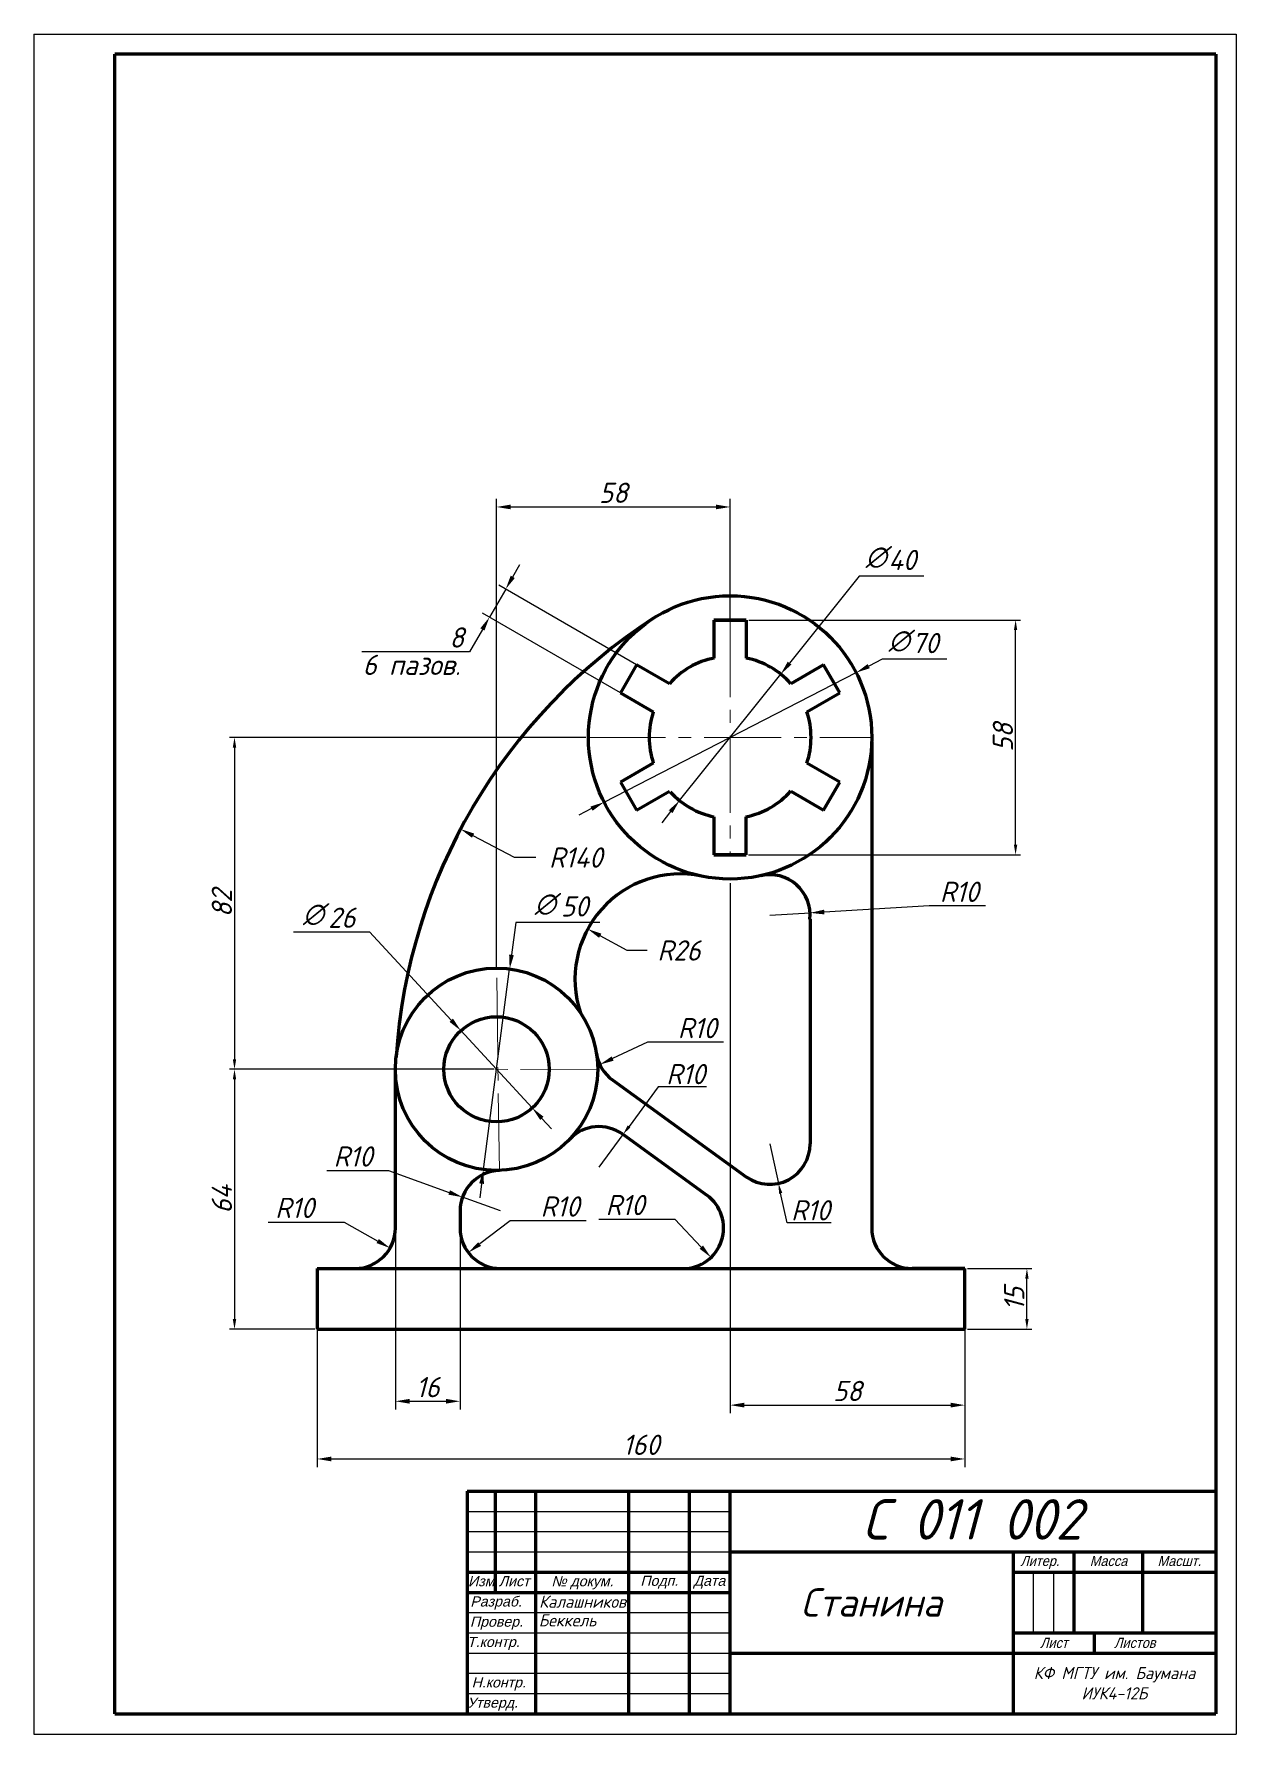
# Model space of a CAD drawing. Header units: millimetres. Extents: x 0 to 297, y 0 to 420.
import ezdxf

# ---------------------------------------------------------------- set-up
doc = ezdxf.new("R2010")
doc.units = ezdxf.units.MM
doc.header["$MEASUREMENT"] = 0
doc.linetypes.add('CENTER2', pattern=[28.575, 19.05, -3.175, 3.175, -3.175])
for name, color, linetype, lineweight in [('1', 5, 'Continuous', 20), ('Обводка', 7, 'Continuous', 100), ('Осевые линии', 10, 'CENTER2', 5), ('Простановка размеров', 5, 'Continuous', 5)]:
    doc.layers.add(name, color=color, linetype=linetype, lineweight=lineweight)
doc.styles.add('ESKDWIN', font='arial.ttf', dxfattribs={"width": 0.9, "oblique": 15, "height": 3.5})
doc.styles.get("Standard").update_dxf_attribs({"font": '', "oblique": 15, "height": 3})
doc.styles.add('гост', font='', dxfattribs={"oblique": 15, "height": 6})
doc.styles.add('диаметры', font='comic.ttf', dxfattribs={"oblique": 15, "height": 5})
doc.styles.add('текст', font='', dxfattribs={"oblique": 15, "height": 3})
doc.styles.get('Standard').set_extended_font_data('GOST type B')
doc.styles.get('гост').set_extended_font_data('GOST type B')
doc.styles.get('текст').set_extended_font_data('GOST type B')
doc.dimstyles.new('ISO-25', dxfattribs={"dimtxt": 6, "dimasz": 2.5, "dimexe": 1.25, "dimexo": 0.625, "dimtad": 1, "dimtoh": 1, "dimtxsty": 'гост', "dimcen": 2.5, "dimadec": 0, "dimazin": 0, "dimtfac": 1, "dimtmove": 0, "dimatfit": 3, "dimfxl": 1, "dimarcsym": 0})
doc.dimstyles.new('гост', dxfattribs={"dimtxt": 3, "dimasz": 3.5, "dimexe": 2, "dimexo": 0, "dimgap": 1, "dimtad": 1, "dimtih": 1, "dimtoh": 1, "dimdec": 0, "dimrnd": 0.1, "dimdsep": 46, "dimtxsty": 'гост', "dimcen": -2, "dimaunit": 1, "dimadec": 0, "dimazin": 0, "dimtm": 1e-09, "dimtfac": 1, "dimtdec": 0, "dimtmove": 0, "dimatfit": 3, "dimfxl": 1, "dimtolj": 1, "dimarcsym": 0})

# ---------------------------------------------------------------- blocks, each defined once
blk = doc.blocks.new('ramka')
at = {"lineweight": 30}
for p, q in [((0, 420), (297, 420)), ((297, 420), (297, 0))]:
    blk.add_line(p, q, dxfattribs=at)
at = {"lineweight": 100}
for p, q in [((292, 415), (20, 415)), ((20, 5), (20, 415)), ((292, 415), (292, 5))]:
    blk.add_line(p, q, dxfattribs=at)
at = {"layer": '1', "color": 0, "linetype": 'Continuous'}
blk.add_line((292, 60), (107, 60), dxfattribs=at)
at = {"layer": '1', "color": 0, "lineweight": 100}
for p, q in [((107, 60), (292, 60)), ((114, 35), (114, 60)), ((124, 5), (124, 60)), ((147, 5), (147, 60)), ((162, 5), (162, 60)), ((172, 5), (172, 60)), ((172, 45), (292, 45)), ((242, 5), (242, 45)), ((257, 25), (257, 45)), ((274, 25), (274, 45)), ((107, 40), (172, 40)), ((242, 40), (292, 40)), ((107, 35), (172, 35)), ((242, 25), (292, 25)), ((262, 20), (262, 25)), ((262, 20), (262, 25)), ((172, 20), (292, 20)), ((20, 5), (292, 5))]:
    blk.add_line(p, q, dxfattribs=at)
at = {"layer": '1', "color": 0, "linetype": 'Continuous', "lineweight": 100}
blk.add_line((107, 60), (107, 5), dxfattribs=at)
at = {"layer": '1', "color": 0, "lineweight": 30}
for p, q in [((107, 55), (172, 55)), ((107, 50), (172, 50)), ((107, 45), (172, 45)), ((247, 25), (247, 40)), ((252, 25), (252, 40)), ((107, 30), (172, 30)), ((107, 25), (172, 25)), ((107, 20), (172, 20)), ((107, 15), (172, 15)), ((107, 10), (172, 10))]:
    blk.add_line(p, q, dxfattribs=at)
at = {"layer": '1', "color": 0}
blk.add_line((274, 25), (274, 45), dxfattribs=at)
at = {"layer": '1', "color": 0, "lineweight": 30}
blk.add_lwpolyline([(0, 420), (0, 0), (297, 0)], dxfattribs=at)
at = {"layer": '1', "color": 0, "char_height": 2.5, "style": 'ESKDWIN'}
for s, insert, width, attachment_point in [('{\\fArial CE|b0|i0|c204|p34;Литер.}', (243.72, 44), 13.2814, 1), ('{\\fArial CE|b0|i0|c204|p34;Масса}', (265.5, 42.73), 17, 5), ('{\\fArial CE|b0|i0|c204|p34;Масшт.}', (283, 42.73), 18, 5), ('{\\fArial CE|b0|i0|c204|p34;Лист}', (252, 22.5), 20, 5), ('{\\fArial CE|b0|i0|c204|p34;Листов}', (272, 22.5), 20, 5)]:
    blk.add_mtext(s, dxfattribs=dict(at, insert=insert, width=width, attachment_point=attachment_point))
at = {"layer": '1', "color": 0, "char_height": 2.5}
for s, insert, width, attachment_point in [('{\\fArial CE|b0|i0|c204|p34;Изм}', (110.5, 37.73), 6.3066, 5), ('{\\fArial CE|b0|i0|c204|p34;Лист}', (114.85, 39), 9.1528, 1), ('{\\fArial|b0|i0|c204|p34;№ \\fArial CE|b0|i0|c204|p34;докум.}', (135.5, 39), 22.323, 2), ('{\\fArial CE|b0|i0|c204|p34;Подп.}', (154.5, 37.5), 15, 5), ('{\\fArial CE|b0|i0|c204|p34;Дата}', (166.87, 37.5), 7.4659, 5), ('{\\fArial CE|b0|i0|c204|p34;Разраб.}', (107.81, 34), 16.1913, 1), ('{\\fArial CE|b0|i0|c204|p34;Провер.}', (107.72, 29), 16.278, 1), ('{\\fArial CE|b0|i0|c204|p34;Т.контр.}', (107, 24), 17, 1), ('{\\fArial CE|b0|i0|c204|p34;Н.контр.}', (108.14, 14), 15.8614, 1), ('{\\fArial CE|b0|i0|c204|p34;Утверд.}', (107, 9), 17, 1)]:
    blk.add_mtext(s, dxfattribs=dict(at, insert=insert, width=width, attachment_point=attachment_point))
blk = doc.blocks.new('*D4')
at = {"layer": 'Простановка размеров', "color": 0, "lineweight": -2, "transparency": 16777216}
for p, q in [((70, 100), (70, 65.95)), ((230, 100), (230, 65.95)), ((73.5, 67.95), (226.5, 67.95))]:
    blk.add_line(p, q, dxfattribs=at)
at = {"layer": 'Простановка размеров', "color": 0, "transparency": 16777216}
for points in [[(73.5, 68.53), (73.5, 67.36), (70, 67.95)], [(226.5, 68.53), (226.5, 67.36), (230, 67.95)]]:
    blk.add_solid(points, dxfattribs=at)
at = {"layer": 'Простановка размеров', "color": 0, "transparency": 16777216, "insert": (150, 71.45), "char_height": 6, "attachment_point": 5, "style": 'гост'}
blk.add_mtext('\\A1;{\\H0.83333x;160}', dxfattribs=at)
blk = doc.blocks.new('*D5')
at = {"layer": 'Простановка размеров', "color": 0, "lineweight": -2, "transparency": 16777216}
for p, q in [((89.29, 124.99), (89.29, 80.2)), ((105.29, 124.99), (105.29, 80.2)), ((92.79, 82.2), (101.79, 82.2))]:
    blk.add_line(p, q, dxfattribs=at)
at = {"layer": 'Простановка размеров', "color": 0, "transparency": 16777216}
for points in [[(92.79, 82.79), (92.79, 81.62), (89.29, 82.2)], [(101.79, 82.79), (101.79, 81.62), (105.29, 82.2)]]:
    blk.add_solid(points, dxfattribs=at)
at = {"layer": 'Простановка размеров', "color": 0, "transparency": 16777216, "insert": (97.29, 85.7), "char_height": 6, "attachment_point": 5, "style": 'гост'}
blk.add_mtext('\\A1;{\\H0.83333x;16}', dxfattribs=at)
blk = doc.blocks.new('*D6')
at = {"layer": 'Простановка размеров', "color": 0, "lineweight": -2, "transparency": 16777216}
for p, q in [((172, 210.22), (172, 79.25)), ((230, 100), (230, 79.25)), ((175.5, 81.25), (226.5, 81.25))]:
    blk.add_line(p, q, dxfattribs=at)
at = {"layer": 'Простановка размеров', "color": 0, "transparency": 16777216}
for points in [[(175.5, 81.84), (175.5, 80.67), (172, 81.25)], [(226.5, 81.84), (226.5, 80.67), (230, 81.25)]]:
    blk.add_solid(points, dxfattribs=at)
at = {"layer": 'Простановка размеров', "color": 0, "transparency": 16777216, "insert": (201, 84.75), "char_height": 6, "attachment_point": 5, "style": 'гост'}
blk.add_mtext('\\A1;{\\H0.83333x;58}', dxfattribs=at)
blk = doc.blocks.new('*D7')
at = {"layer": 'Простановка размеров', "color": 0, "lineweight": -2, "transparency": 16777216}
for p, q in [((118.3, 285.89), (120.05, 288.92)), ((116.55, 282.85), (112.55, 275.93)), ((148.89, 264.18), (114.82, 283.85)), ((144.89, 257.26), (110.82, 276.93)), ((110.8, 272.9), (107.62, 267.4)), ((107.62, 267.4), (81.03, 267.4))]:
    blk.add_line(p, q, dxfattribs=at)
at = {"layer": 'Простановка размеров', "color": 0, "transparency": 16777216}
for points in [[(117.79, 286.18), (118.8, 285.59), (116.55, 282.85)], [(110.29, 273.19), (111.3, 272.6), (112.55, 275.93)]]:
    blk.add_solid(points, dxfattribs=at)
at = {"layer": 'Простановка размеров', "color": 0, "transparency": 16777216, "insert": (93.83, 270.9), "char_height": 6, "attachment_point": 5, "style": 'гост'}
blk.add_mtext('\\A1;{\\H0.83333x;       8}', dxfattribs=at)
blk = doc.blocks.new('*D8')
at = {"layer": 'Простановка размеров', "color": 0, "lineweight": -2, "transparency": 16777216}
for p, q in [((114.29, 189.22), (114.29, 305.15)), ((117.79, 303.15), (168.5, 303.15)), ((172, 275.22), (172, 305.15))]:
    blk.add_line(p, q, dxfattribs=at)
at = {"layer": 'Простановка размеров', "color": 0, "transparency": 16777216}
for points in [[(117.79, 303.73), (117.79, 302.57), (114.29, 303.15)], [(168.5, 303.73), (168.5, 302.57), (172, 303.15)]]:
    blk.add_solid(points, dxfattribs=at)
at = {"layer": 'Простановка размеров', "color": 0, "transparency": 16777216, "insert": (143.14, 306.65), "char_height": 6, "attachment_point": 5, "style": 'гост'}
blk.add_mtext('\\A1;{\\H0.83333x;58}', dxfattribs=at)
blk = doc.blocks.new('*D9')
at = {"layer": 'Простановка размеров', "color": 0, "lineweight": -2, "transparency": 16777216}
for p, q in [((146.6, 193.58), (139.9, 197.21)), ((151.47, 193.58), (146.6, 193.58))]:
    blk.add_line(p, q, dxfattribs=at)
at = {"layer": 'Простановка размеров', "color": 0, "transparency": 16777216}
blk.add_solid([(140.18, 197.73), (139.62, 196.7), (136.83, 198.88)], dxfattribs=at)
at = {"layer": 'Простановка размеров', "color": 0, "transparency": 16777216, "insert": (159.36, 193.58), "char_height": 6, "attachment_point": 5, "style": 'гост'}
blk.add_mtext('\\A1;{\\H0.83333x;R26}', dxfattribs=at)
blk = doc.blocks.new('*D10')
at = {"layer": 'Простановка размеров', "color": 0, "lineweight": -2, "transparency": 16777216}
for p, q in [((118.7, 216.54), (108.49, 221.93)), ((123.97, 216.54), (118.7, 216.54))]:
    blk.add_line(p, q, dxfattribs=at)
at = {"layer": 'Простановка размеров', "color": 0, "transparency": 16777216}
blk.add_solid([(108.77, 222.45), (108.22, 221.42), (105.4, 223.57)], dxfattribs=at)
at = {"layer": 'Простановка размеров', "color": 0, "transparency": 16777216, "insert": (133.85, 216.54), "char_height": 6, "attachment_point": 5, "style": 'гост'}
blk.add_mtext('\\A1;{\\H0.83333x;R140}', dxfattribs=at)
blk = doc.blocks.new('*D11')
at = {"layer": 'Простановка размеров', "color": 0, "lineweight": -2, "transparency": 16777216}
for p, q in [((64.11, 198.17), (82.92, 198.17)), ((82.92, 198.17), (103.09, 176.34)), ((123.11, 154.67), (105.47, 173.77)), ((125.48, 152.1), (127.86, 149.53))]:
    blk.add_line(p, q, dxfattribs=at)
at = {"layer": 'Простановка размеров', "color": 0, "transparency": 16777216}
for points in [[(103.52, 176.74), (102.66, 175.94), (105.47, 173.77)], [(125.91, 152.5), (125.06, 151.71), (123.11, 154.67)]]:
    blk.add_solid(points, dxfattribs=at)
at = {"layer": 'Простановка размеров', "color": 0, "transparency": 16777216, "insert": (73.01, 201.67), "char_height": 6, "attachment_point": 5, "style": 'гост'}
blk.add_mtext('\\A1;{\\H0.83333x;  26}', dxfattribs=at)
blk = doc.blocks.new('*D12')
at = {"layer": 'Простановка размеров', "color": 0, "lineweight": -2, "transparency": 16777216}
for p, q in [((119.03, 200.47), (117.98, 192.48)), ((139.82, 200.47), (119.03, 200.47)), ((111.05, 139.43), (117.53, 189.01)), ((110.59, 135.96), (110.14, 132.49))]:
    blk.add_line(p, q, dxfattribs=at)
at = {"layer": 'Простановка размеров', "color": 0, "transparency": 16777216}
for points in [[(117.4, 192.56), (118.56, 192.4), (117.53, 189.01)], [(110.01, 136.04), (111.17, 135.89), (111.05, 139.43)]]:
    blk.add_solid(points, dxfattribs=at)
at = {"layer": 'Простановка размеров', "color": 0, "transparency": 16777216, "insert": (129.93, 204.47), "char_height": 6, "attachment_point": 5, "style": 'гост'}
blk.add_mtext('\\A1;  {\\H0.83333x;50}', dxfattribs=at)
blk = doc.blocks.new('*D13')
at = {"layer": 'Простановка размеров', "color": 0, "lineweight": -2, "transparency": 16777216}
for p, q in [((57.89, 126.48), (76.68, 126.48)), ((76.68, 126.48), (84.94, 121.78))]:
    blk.add_line(p, q, dxfattribs=at)
at = {"layer": 'Простановка размеров', "color": 0, "transparency": 16777216}
blk.add_solid([(85.22, 122.29), (84.65, 121.28), (87.98, 120.05)], dxfattribs=at)
at = {"layer": 'Простановка размеров', "color": 0, "transparency": 16777216, "insert": (64.39, 129.98), "char_height": 6, "attachment_point": 5, "style": 'гост'}
blk.add_mtext('\\A1;{\\H0.83333x;R10}', dxfattribs=at)
blk = doc.blocks.new('*D14')
at = {"layer": 'Простановка размеров', "color": 0, "lineweight": -2, "transparency": 16777216}
for p, q in [((117.67, 126.82), (110.12, 121.06)), ((136.46, 126.82), (117.67, 126.82))]:
    blk.add_line(p, q, dxfattribs=at)
at = {"layer": 'Простановка размеров', "color": 0, "transparency": 16777216}
blk.add_solid([(109.76, 121.52), (110.47, 120.6), (107.33, 118.94)], dxfattribs=at)
at = {"layer": 'Простановка размеров', "color": 0, "transparency": 16777216, "insert": (129.97, 130.32), "char_height": 6, "attachment_point": 5, "style": 'гост'}
blk.add_mtext('\\A1;{\\H0.83333x;R10}', dxfattribs=at)
blk = doc.blocks.new('*D15')
at = {"layer": 'Простановка размеров', "color": 0, "lineweight": -2, "transparency": 16777216}
for p, q in [((139.55, 127.18), (158.33, 127.18)), ((158.33, 127.18), (164.88, 120.29))]:
    blk.add_line(p, q, dxfattribs=at)
at = {"layer": 'Простановка размеров', "color": 0, "transparency": 16777216}
blk.add_solid([(165.3, 120.69), (164.45, 119.88), (167.28, 117.75)], dxfattribs=at)
at = {"layer": 'Простановка размеров', "color": 0, "transparency": 16777216, "insert": (146.04, 130.68), "char_height": 6, "attachment_point": 5, "style": 'гост'}
blk.add_mtext('\\A1;{\\H0.83333x;R10}', dxfattribs=at)
blk = doc.blocks.new('*D17')
at = {"layer": 'Простановка размеров', "color": 0, "lineweight": -2, "transparency": 16777216}
for p, q in [((181.78, 202.3), (191.77, 202.87)), ((221.15, 204.57), (195.26, 203.08)), ((235.13, 204.57), (221.15, 204.57))]:
    blk.add_line(p, q, dxfattribs=at)
at = {"layer": 'Простановка размеров', "color": 0, "transparency": 16777216}
blk.add_solid([(195.23, 203.66), (195.29, 202.49), (191.77, 202.87)], dxfattribs=at)
at = {"layer": 'Простановка размеров', "color": 0, "transparency": 16777216, "insert": (228.64, 208.07), "char_height": 6, "attachment_point": 5, "style": 'гост'}
blk.add_mtext('\\A1;{\\H0.83333x;R10}', dxfattribs=at)
blk = doc.blocks.new('*D19')
at = {"layer": 'Простановка размеров', "color": 0, "lineweight": -2, "transparency": 16777216}
for p, q in [((209.55, 265.52), (206.24, 263.82)), ((225.53, 265.52), (209.55, 265.52)), ((140.87, 230.22), (203.13, 262.22)), ((137.76, 228.62), (134.65, 227.02))]:
    blk.add_line(p, q, dxfattribs=at)
at = {"layer": 'Простановка размеров', "color": 0, "transparency": 16777216}
for points in [[(205.97, 264.34), (206.51, 263.3), (203.13, 262.22)], [(137.49, 229.14), (138.03, 228.1), (140.87, 230.22)]]:
    blk.add_solid(points, dxfattribs=at)
at = {"layer": 'Простановка размеров', "color": 0, "transparency": 16777216, "insert": (218.34, 269.52), "char_height": 6, "attachment_point": 5, "style": 'гост'}
blk.add_mtext('\\A1; {\\H0.83333x;70}', dxfattribs=at)
blk = doc.blocks.new('*D20')
at = {"layer": 'Простановка размеров', "color": 0, "lineweight": -2, "transparency": 16777216}
for p, q in [((203.91, 286.06), (186.69, 264.56)), ((219.89, 286.06), (203.91, 286.06)), ((159.5, 230.61), (184.5, 261.83)), ((157.31, 227.88), (155.12, 225.15))]:
    blk.add_line(p, q, dxfattribs=at)
at = {"layer": 'Простановка размеров', "color": 0, "transparency": 16777216}
for points in [[(186.24, 264.93), (187.15, 264.2), (184.5, 261.83)], [(156.85, 228.24), (157.76, 227.51), (159.5, 230.61)]]:
    blk.add_solid(points, dxfattribs=at)
at = {"layer": 'Простановка размеров', "color": 0, "transparency": 16777216, "insert": (212.71, 290.06), "char_height": 6, "attachment_point": 5, "style": 'гост'}
blk.add_mtext('\\A1; {\\H0.83333x;40}', dxfattribs=at)
blk = doc.blocks.new('*D21')
at = {"layer": 'Простановка размеров', "color": 0, "lineweight": -2, "transparency": 16777216}
for p, q in [((72.34, 139.18), (87.62, 139.18)), ((87.62, 139.18), (102.58, 133.8)), ((115.29, 129.23), (105.88, 132.62))]:
    blk.add_line(p, q, dxfattribs=at)
at = {"layer": 'Простановка размеров', "color": 0, "transparency": 16777216}
blk.add_solid([(102.78, 134.35), (102.39, 133.25), (105.88, 132.62)], dxfattribs=at)
at = {"layer": 'Простановка размеров', "color": 0, "transparency": 16777216, "insert": (78.83, 142.68), "char_height": 6, "attachment_point": 5, "style": 'гост'}
blk.add_mtext('\\A1;{\\H0.83333x;R10}', dxfattribs=at)
blk = doc.blocks.new('*D22')
at = {"layer": 'Простановка размеров', "color": 0, "lineweight": -2, "transparency": 16777216}
for p, q in [((151.58, 170.9), (142.98, 166.88)), ((170.37, 170.9), (151.58, 170.9))]:
    blk.add_line(p, q, dxfattribs=at)
at = {"layer": 'Простановка размеров', "color": 0, "transparency": 16777216}
blk.add_solid([(142.73, 167.4), (143.23, 166.35), (139.81, 165.39)], dxfattribs=at)
at = {"layer": 'Простановка размеров', "color": 0, "transparency": 16777216, "insert": (163.88, 174.4), "char_height": 6, "attachment_point": 5, "style": 'гост'}
blk.add_mtext('\\A1;{\\H0.83333x;R10}', dxfattribs=at)
blk = doc.blocks.new('*D24')
at = {"layer": 'Простановка размеров', "color": 0, "lineweight": -2, "transparency": 16777216}
for p, q in [((136.38, 246.22), (48.29, 246.22)), ((49.54, 243.72), (49.54, 166.72)), ((48.92, 164.22), (48.29, 164.22))]:
    blk.add_line(p, q, dxfattribs=at)
at = {"layer": 'Простановка размеров', "color": 0, "transparency": 16777216}
for points in [[(49.12, 243.72), (49.96, 243.72), (49.54, 246.22)], [(49.12, 166.72), (49.96, 166.72), (49.54, 164.22)]]:
    blk.add_solid(points, dxfattribs=at)
at = {"layer": 'Простановка размеров', "color": 0, "transparency": 16777216, "insert": (46.42, 205.22), "char_height": 6, "attachment_point": 5, "rotation": 90, "style": 'гост'}
blk.add_mtext('{\\H0.83333x;82}', dxfattribs=at)
blk = doc.blocks.new('*D25')
at = {"layer": 'Простановка размеров', "color": 0, "lineweight": -2, "transparency": 16777216}
for p, q in [((113.66, 164.22), (48.29, 164.22)), ((49.54, 161.72), (49.54, 102.5)), ((69.38, 100), (48.29, 100))]:
    blk.add_line(p, q, dxfattribs=at)
at = {"layer": 'Простановка размеров', "color": 0, "transparency": 16777216}
for points in [[(49.12, 161.72), (49.96, 161.72), (49.54, 164.22)], [(49.12, 102.5), (49.96, 102.5), (49.54, 100)]]:
    blk.add_solid(points, dxfattribs=at)
at = {"layer": 'Простановка размеров', "color": 0, "transparency": 16777216, "insert": (46.42, 132.11), "char_height": 6, "attachment_point": 5, "rotation": 90, "style": 'гост'}
blk.add_mtext('{\\H0.83333x;64}', dxfattribs=at)
blk = doc.blocks.new('*D26')
at = {"layer": 'Простановка размеров', "color": 0, "lineweight": -2, "transparency": 16777216}
for p, q in [((230.63, 115), (246.59, 115)), ((245.34, 102.5), (245.34, 112.5)), ((230.63, 100), (246.59, 100))]:
    blk.add_line(p, q, dxfattribs=at)
at = {"layer": 'Простановка размеров', "color": 0, "transparency": 16777216}
for points in [[(244.92, 112.5), (245.75, 112.5), (245.34, 115)], [(244.92, 102.5), (245.75, 102.5), (245.34, 100)]]:
    blk.add_solid(points, dxfattribs=at)
at = {"layer": 'Простановка размеров', "color": 0, "transparency": 16777216, "insert": (242.21, 107.5), "char_height": 6, "attachment_point": 5, "rotation": 90, "style": 'гост'}
blk.add_mtext('{\\H0.83333x;15}', dxfattribs=at)
blk = doc.blocks.new('*D27')
at = {"layer": 'Простановка размеров', "color": 0, "lineweight": -2, "transparency": 16777216}
for p, q in [((176.63, 275.22), (243.79, 275.22)), ((242.54, 219.72), (242.54, 272.72)), ((176.55, 217.22), (243.79, 217.22))]:
    blk.add_line(p, q, dxfattribs=at)
at = {"layer": 'Простановка размеров', "color": 0, "transparency": 16777216}
for points in [[(242.12, 272.72), (242.95, 272.72), (242.54, 275.22)], [(242.12, 219.72), (242.95, 219.72), (242.54, 217.22)]]:
    blk.add_solid(points, dxfattribs=at)
at = {"layer": 'Простановка размеров', "color": 0, "transparency": 16777216, "insert": (239.41, 246.22), "char_height": 6, "width": 10.5004, "attachment_point": 5, "rotation": 90, "style": 'гост'}
blk.add_mtext('{\\H0.83333x;58}', dxfattribs=at)
blk = doc.blocks.new('*D28')
at = {"layer": 'Простановка размеров', "color": 0, "lineweight": -2, "transparency": 16777216}
for p, q in [((181.78, 145.79), (183.95, 136.03)), ((186.12, 126.27), (184.49, 133.59)), ((197, 126.27), (186.12, 126.27))]:
    blk.add_line(p, q, dxfattribs=at)
at = {"layer": 'Простановка размеров', "color": 0, "transparency": 16777216}
blk.add_solid([(184.9, 133.68), (184.09, 133.5), (183.95, 136.03)], dxfattribs=at)
at = {"layer": 'Простановка размеров', "color": 0, "transparency": 16777216, "insert": (191.87, 129.39), "char_height": 6, "attachment_point": 5, "style": 'гост'}
blk.add_mtext('{\\H0.83333x;R10}', dxfattribs=at)
blk = doc.blocks.new('*D29')
at = {"layer": 'Простановка размеров', "color": 0, "lineweight": -2, "transparency": 16777216}
for p, q in [((154.24, 159.9), (147.03, 150.12)), ((166.15, 159.9), (154.24, 159.9)), ((139.61, 140.06), (145.54, 148.1))]:
    blk.add_line(p, q, dxfattribs=at)
blk.add_arc((139.61, 140.06), 10, 46.4316, 54.0908, dxfattribs=at)
at = {"layer": 'Простановка размеров', "color": 0, "transparency": 16777216}
blk.add_solid([(146.69, 150.36), (147.36, 149.87), (145.54, 148.1)], dxfattribs=at)
at = {"layer": 'Простановка размеров', "color": 0, "transparency": 16777216, "insert": (161.02, 163.03), "char_height": 6, "attachment_point": 5, "style": 'гост'}
blk.add_mtext('{\\H0.83333x;R10}', dxfattribs=at)

msp = doc.modelspace()

# ---------------------------------------------------------------- linework, layer by layer
at = {"layer": 'Обводка'}
for p, q in [((176, 275.22), (168, 275.22)), ((168, 275.22), (168, 265.816)), ((168, 275.22), (176, 275.22)), ((176, 275.22), (176, 265.816)), ((148.885, 264.185), (144.885, 257.256)), ((157.029, 259.483), (148.885, 264.185)), ((195.115, 264.185), (186.971, 259.483)), ((199.115, 257.256), (195.115, 264.185)), ((144.885, 257.256), (153.029, 252.554)), ((190.971, 252.554), (199.115, 257.256)), ((207, 245.22), (207, 125)), ((153.029, 239.887), (144.885, 235.185)), ((199.115, 235.185), (190.971, 239.887)), ((144.885, 235.185), (148.885, 228.256)), ((148.885, 228.256), (157.029, 232.958)), ((186.971, 232.958), (195.115, 228.256)), ((195.115, 228.256), (199.115, 235.185)), ((168, 226.625), (168, 217.22)), ((175.922, 226.609), (175.922, 217.22)), ((168, 217.22), (176, 217.22)), ((168, 217.22), (175.922, 217.22)), ((176, 217.22), (168, 217.22)), ((191.782, 201.297), (191.782, 145.793)), ((89.287, 124.991), (89.323, 164.547)), ((143.002, 161.531), (176.065, 137.589)), ((145.472, 148.156), (166.265, 133.099)), ((105.287, 129.235), (105.287, 125)), ((70, 115), (70, 100)), ((70, 115), (79.287, 115)), ((70, 115), (230, 115)), ((115.287, 115), (230, 115)), ((230, 115), (217, 115)), ((230, 100), (230, 115)), ((70, 100), (230, 100))]:
    msp.add_line(p, q, dxfattribs=at)
for centre, radius in [((172, 246.22), 35), ((114.287, 164.22), 25), ((114.287, 164.22), 13)]:
    msp.add_circle(centre, radius, dxfattribs=at)
for centre, radius, start, end in [((229.176, 158.153), 140, 122.99259, 176.27473), ((172, 246.22), 20, 101.30993, 138.46304), ((172, 246.22), 20, 41.53696, 78.46304), ((172, 246.22), 20, 161.53696, 198.46304), ((172, 246.22), 20, 341.53696, 18.46304), ((172, 246.22), 20, 222.39669, 258.46304), ((172, 246.22), 20, 281.30993, 318.7145), ((159.675, 186.479), 26, 78.34352, 198.66993), ((181.782, 202.297), 10, 354.28941, 102.55548), ((148.867, 169.63), 10, 188.89165, 234.09085), ((139.607, 140.056), 10, 54.09085, 136.33804), ((181.782, 145.793), 10, 235.12613, 0), ((115.287, 129.235), 10, 91.63725, 180), ((160.4, 125), 10, 270, 54.09085), ((79.287, 125), 10, 270, 359.949), ((115.287, 125), 10, 180, 270), ((217, 125), 10, 180, 270)]:
    msp.add_arc(centre, radius, start, end, dxfattribs=at)
at = {"layer": 'Осевые линии'}
for p, q in [((172, 275.22), (172, 217.22)), ((137, 246.22), (207, 246.22)), ((115.002, 139.231), (114.287, 189.22)), ((139.27, 164.057), (89.305, 164.384)), ((230, 115), (70, 115))]:
    msp.add_line(p, q, dxfattribs=at)

# ---------------------------------------------------------------- block references
msp.add_blockref('ramka', (0, 0))
msp.add_blockref('ramka', (0, 0))

# ---------------------------------------------------------------- texts
at = {"attachment_point": 1, "style": 'текст'}
for s, width, insert, char_height in [('\\pxqc;С 011 002', 117.72527, (172.93, 58.027), 10), ('Калашников', 21.1149, (124.806, 34.183), 3), ('\\pxqc;Станина', 66.92502, (173.407, 36.007), 7), ('Беккель', 21.48534, (124.732, 29.593), 3), ('\\pxqc;КФ МГТУ им. Баумана ИУК4-12Б', 47.58321, (243.18, 16.553), 3)]:
    msp.add_mtext_dynamic_manual_height_columns(s, width=width, gutter_width=15, heights=[0], dxfattribs=dict(at, insert=insert, char_height=char_height))
at = {"layer": 'Простановка размеров', "char_height": 5, "attachment_point": 1}
for s, width, gutter_width, heights, insert, style in [('∅', 18.81113, 30, [0], (205.515, 293.393), 'диаметры'), ('∅', 18.81113, 30, [0], (211.198, 272.715), 'диаметры'), ('\\A1;6 пазов.', 32.77603, 15, [11.775], (81.221, 266.642), 'текст'), ('∅', 18.81113, 30, [0], (123.756, 207.678), 'диаметры'), ('∅', 18.81113, 30, [0], (66.457, 205.14), 'диаметры')]:
    msp.add_mtext_dynamic_manual_height_columns(s, width=width, gutter_width=gutter_width, heights=heights, dxfattribs=dict(at, insert=insert, style=style))

# ---------------------------------------------------------------- dimensions: what is measured, and where the dimension line sits
at = {"layer": 'Простановка размеров'}
for base, p1, p2, picture, middle in [((172, 303.15), (114.287, 189.22), (172, 275.22), '*D8', (143.144, 303.15)), ((230, 81.252), (172, 210.22), (230, 100), '*D6', (201, 81.252))]:
    dim = msp.add_linear_dim(base=base, p1=p1, p2=p2, text='{\\H0.83333x;<>}', dimstyle='гост', dxfattribs=at)
    dim.commit()
    dim.dimension.update_dxf_attribs({"geometry": picture, "text_midpoint": middle, "dimtype": 160})
for p1, p2, text, picture, middle in [((159.497, 230.61), (184.503, 261.831), ' {\\H0.83333x;40}', '*D20', (212.706, 286.064)), ((140.872, 230.22), (203.128, 262.221), ' {\\H0.83333x;70}', '*D19', (218.342, 265.522)), ((123.109, 154.672), (105.466, 173.769), '{\\H0.83333x;  26}', '*D11', (73.014, 198.172)), ((111.047, 139.431), (117.528, 189.01), '  {\\H0.83333x;50}', '*D12', (129.925, 200.468))]:
    dim = msp.add_diameter_dim_2p(p1=p1, p2=p2, text=text, dimstyle='гост', dxfattribs=at)
    dim.commit()
    dim.dimension.update_dxf_attribs({"geometry": picture, "text_midpoint": middle, "dimtype": 163})
dim = msp.add_linear_dim(base=(116.548, 282.855), p1=(144.885, 257.256), p2=(148.885, 264.185), angle=60, text='{\\H0.83333x;       <>}', dimstyle='гост', dxfattribs=at)
dim.commit()
dim.dimension.update_dxf_attribs({"geometry": '*D7', "text_midpoint": (93.826, 267.397), "dimtype": 161})
for base, p1, p2, text, picture, middle in [((242.538, 275.22), (175.922, 217.22), (176, 275.22), '{\\H0.83333x;<>}', '*D27', (239.413, 246.22)), ((49.54, 164.22), (137, 246.22), (49.54, 164.22), '{\\H0.83333x;<>}', '*D24', (46.415, 205.22)), ((49.54, 100), (114.287, 164.22), (70, 100), '{\\H0.83333x;64}', '*D25', (46.415, 132.11)), ((245.336, 115), (230, 100), (230, 115), '{\\H0.83333x;<>}', '*D26', (242.211, 107.5))]:
    dim = msp.add_linear_dim(base=base, p1=p1, p2=p2, angle=90, text=text, dimstyle='ISO-25', dxfattribs=at)
    dim.commit()
    dim.dimension.update_dxf_attribs({"geometry": picture, "text_midpoint": middle})
for center, mpoint, dimstyle, picture, middle in [((229.176, 158.153), (105.399, 223.569), 'гост', '*D10', (133.848, 216.54)), ((181.782, 202.297), (191.766, 202.874), 'гост', '*D17', (221.145, 204.574)), ((159.675, 186.479), (136.826, 198.885), 'гост', '*D9', (159.357, 193.58)), ((148.867, 169.63), (139.809, 165.394), 'гост', '*D22', (163.878, 170.901)), ((139.607, 140.056), (145.542, 148.105), 'ISO-25', '*D29', (161.02, 159.901)), ((115.287, 129.235), (105.877, 132.619), 'гост', '*D21', (78.831, 139.183)), ((160.4, 125), (167.285, 117.748), 'гост', '*D15', (146.041, 127.176)), ((79.287, 125), (87.978, 120.053), 'гост', '*D13', (64.387, 126.484)), ((115.287, 125), (107.335, 118.937), 'гост', '*D14', (129.967, 126.819))]:
    dim = msp.add_radius_dim(center=center, mpoint=mpoint, text='{\\H0.83333x;<>}', dimstyle=dimstyle, dxfattribs=at)
    dim.commit()
    dim.dimension.update_dxf_attribs({"geometry": picture, "text_midpoint": middle, "dimtype": 164})
dim = msp.add_radius_dim(center=(181.782, 145.793), mpoint=(183.95, 136.031), text='{\\H0.83333x;<>}', dimstyle='ISO-25', dxfattribs=at)
dim.commit()
dim.dimension.update_dxf_attribs({"geometry": '*D28', "text_midpoint": (191.871, 129.394)})
for base, p1, p2, picture, middle in [((105.287, 82.203), (89.287, 124.991), (105.287, 124.991), '*D5', (97.287, 85.703)), ((230, 67.948), (70, 100), (230, 100), '*D4', (150, 71.448))]:
    dim = msp.add_linear_dim(base=base, p1=p1, p2=p2, text='{\\H0.83333x;<>}', dimstyle='гост', dxfattribs=at)
    dim.commit()
    dim.dimension.update_dxf_attribs({"geometry": picture, "text_midpoint": middle})

doc.saveas('drawing.dxf')
